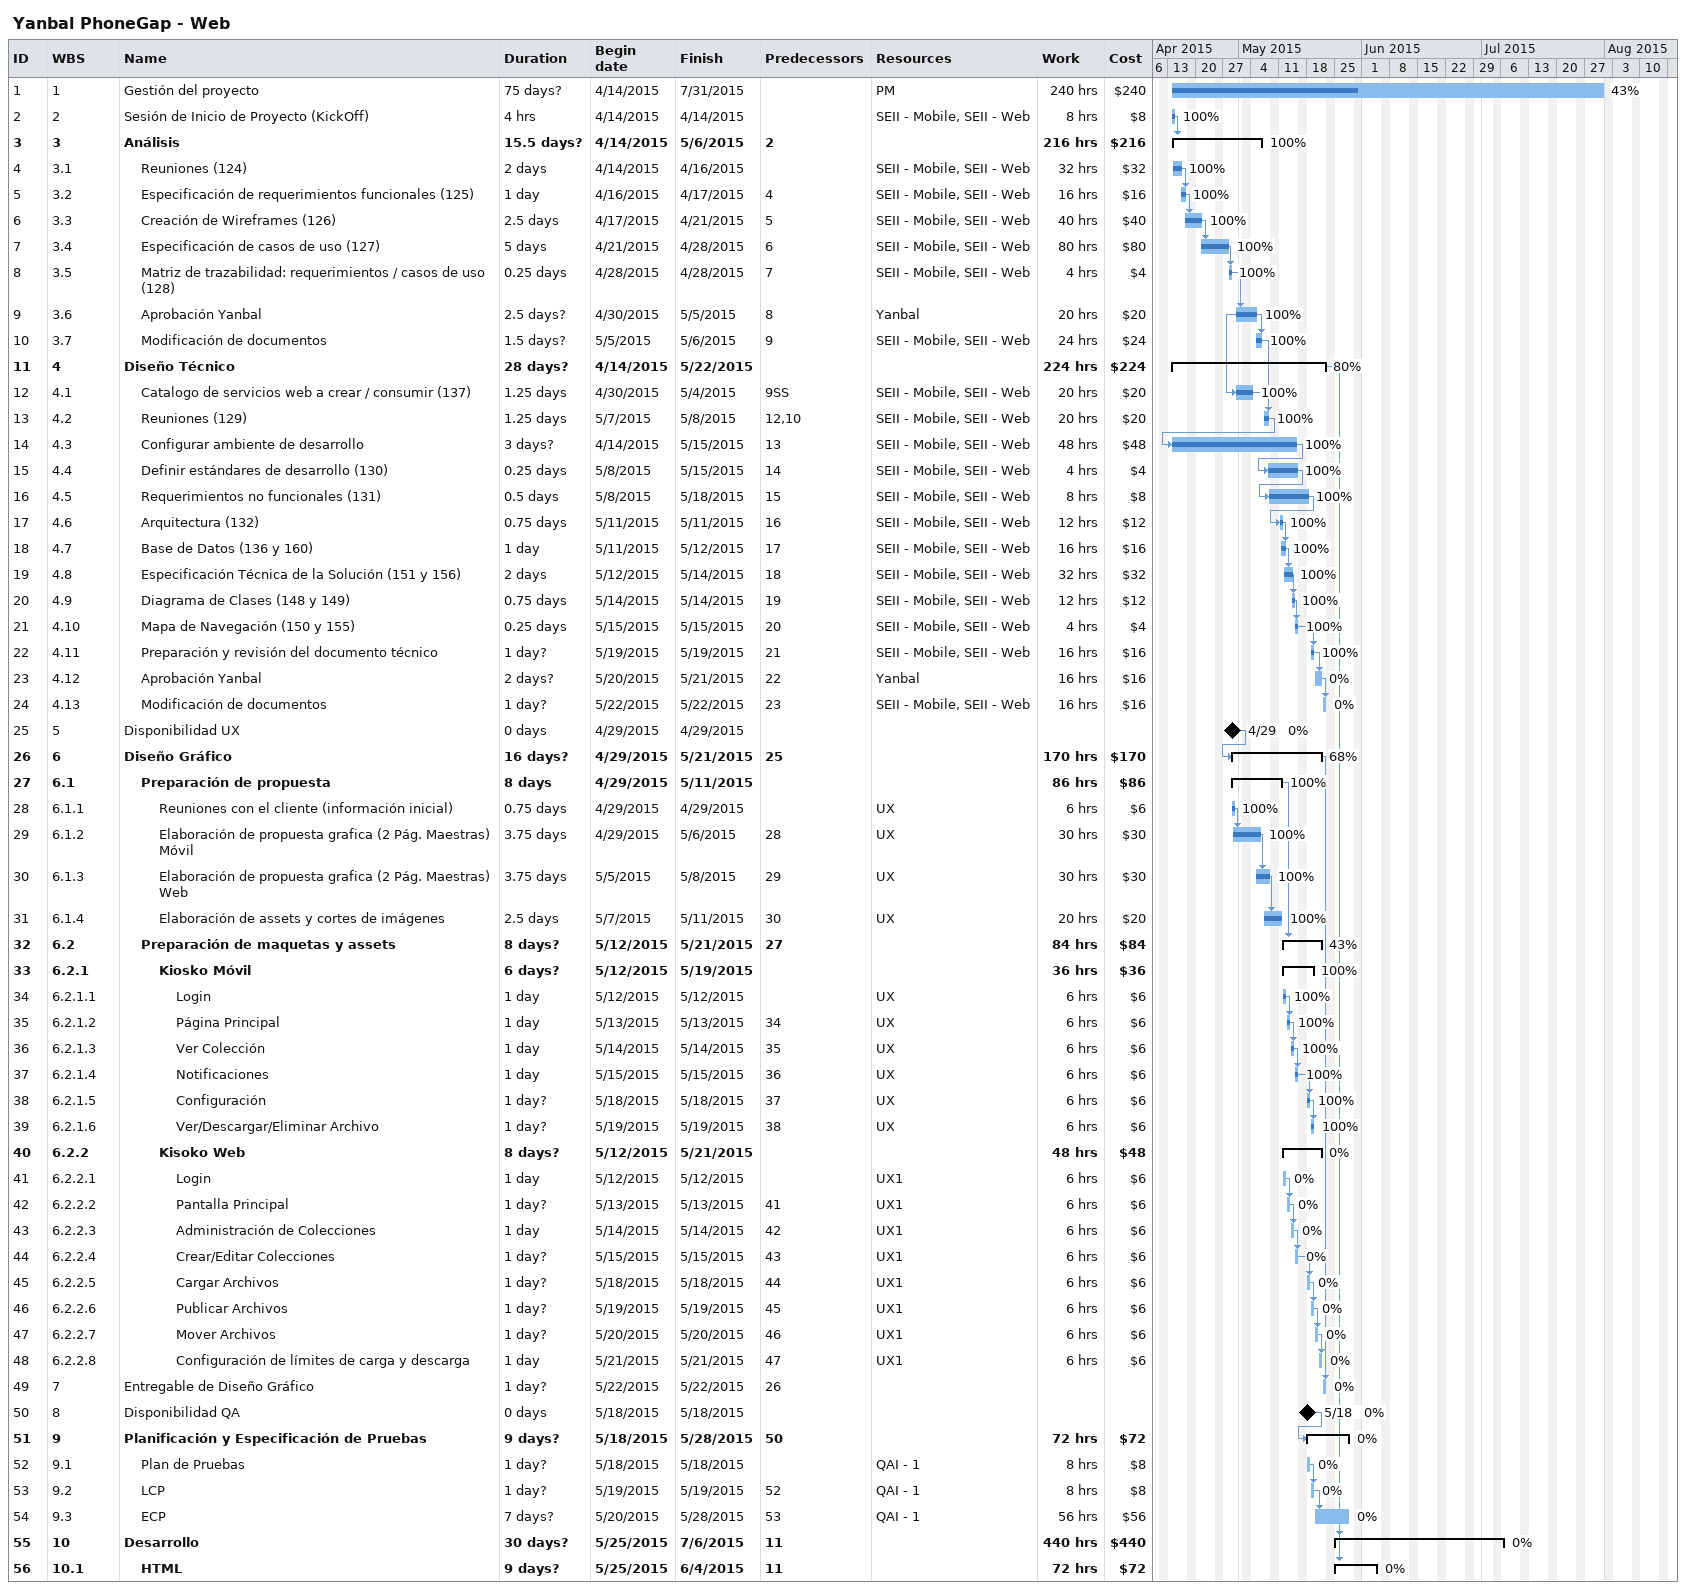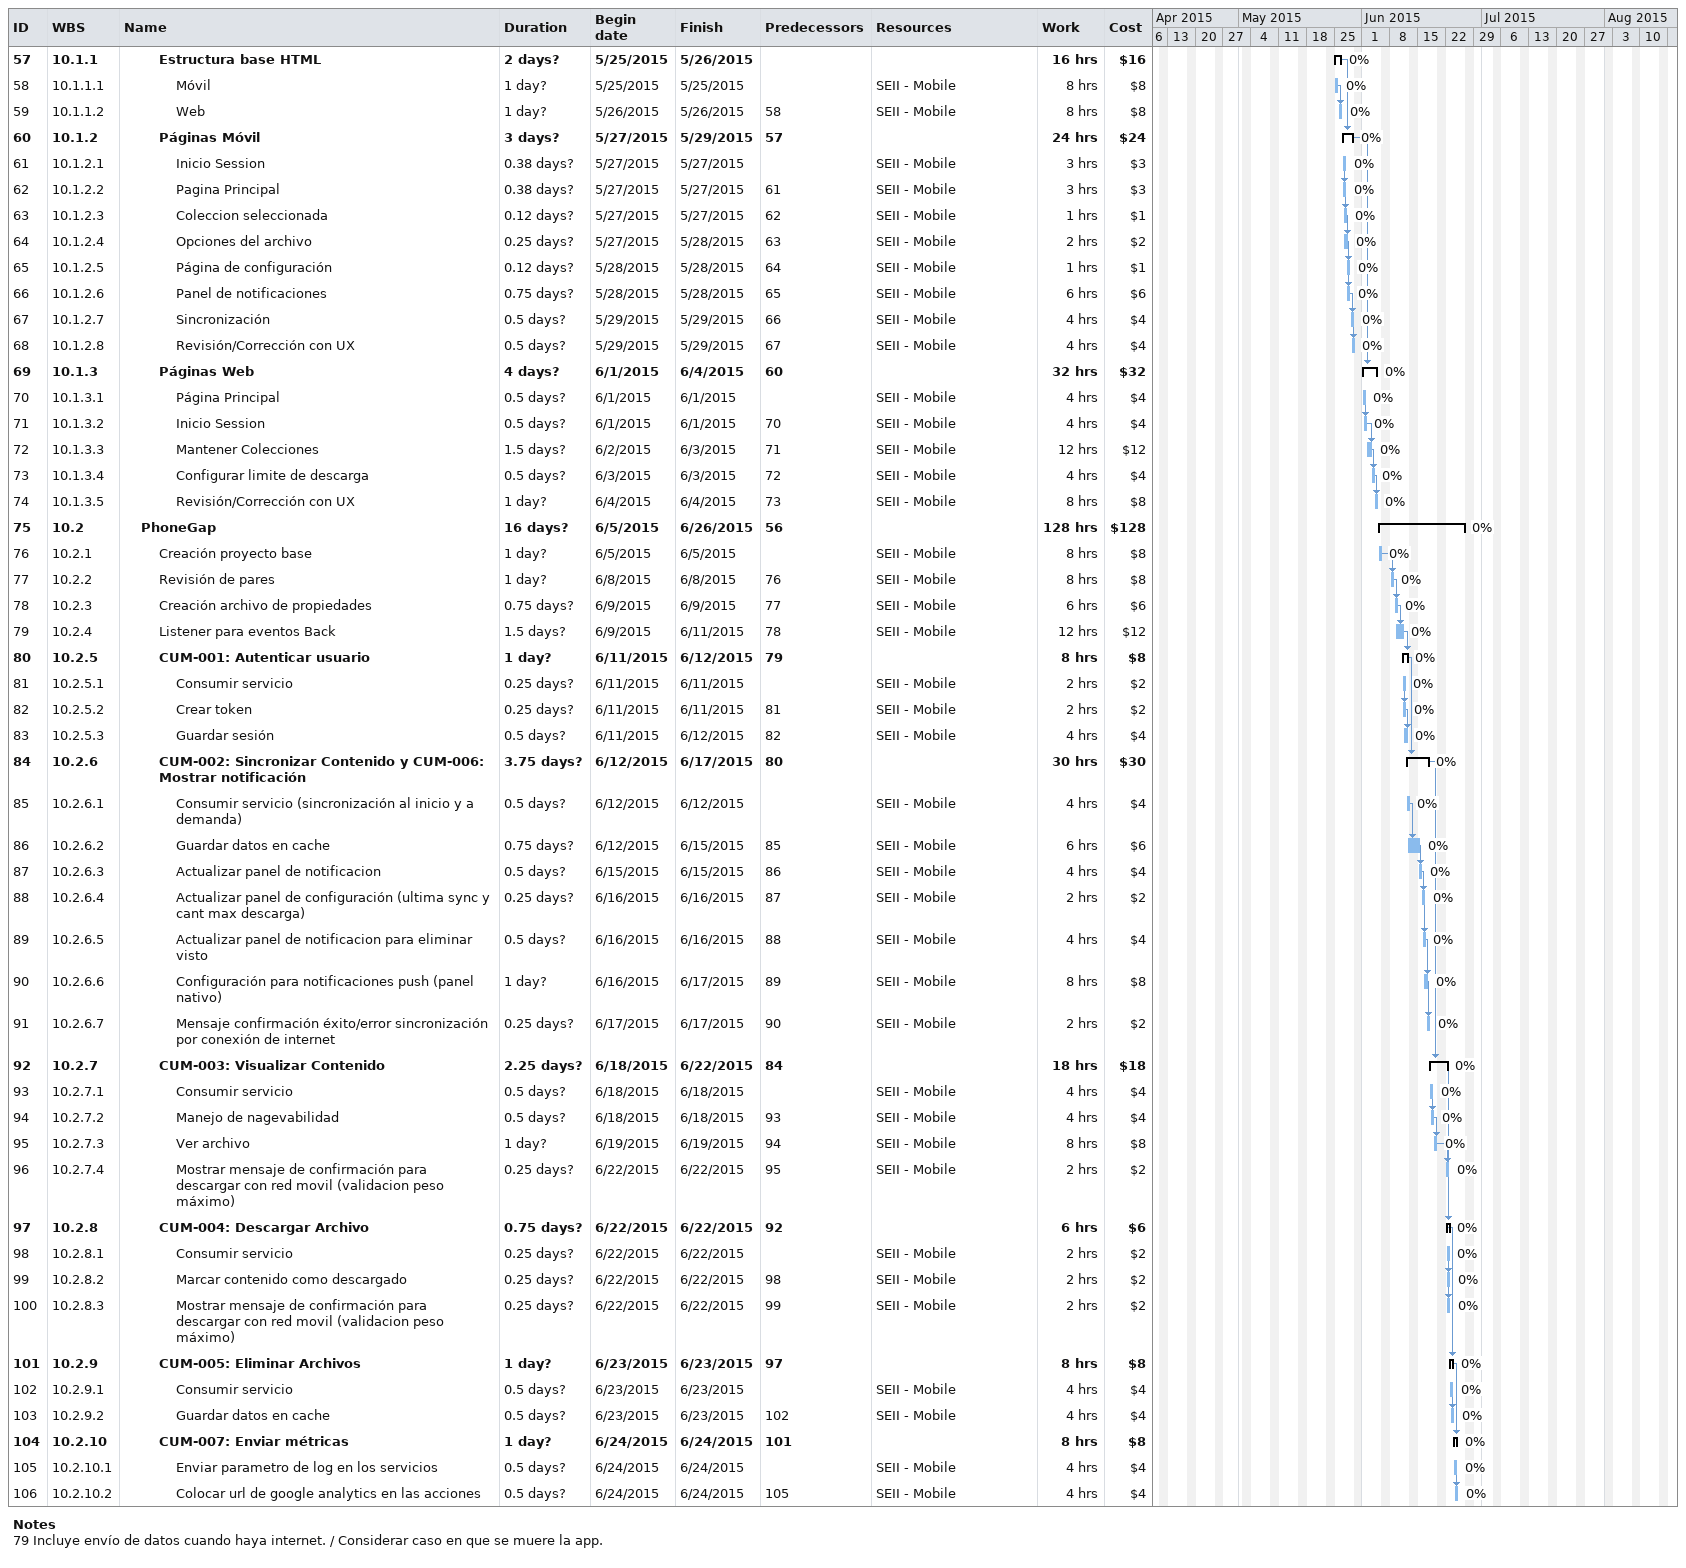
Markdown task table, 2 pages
Yanbal PhoneGap - Web

| ID | WBS | Task | Duration | Start | Finish | Predecessors | Resources | % complete | Work (h) | Cost ($) |
|---|---|---|---|---|---|---|---|---|---|---|
| 1 | 1 | Gestión del proyecto | 75d? | 2015-04-14 | 2015-07-31 |  | PM | 43 | 240 | 240 |
| 2 | 2 | Sesión de Inicio de Proyecto (KickOff) | 4h | 2015-04-14 | 2015-04-14 |  | SEII - Mobile, SEII - Web | 100 | 8 | 8 |
| 3 | 3 | **Análisis** | 15.5d? | 2015-04-14 | 2015-05-06 | 2 |  | 100 | 216 | 216 |
| 4 | 3.1 | Reuniones (124) | 2d | 2015-04-14 | 2015-04-16 |  | SEII - Mobile, SEII - Web | 100 | 32 | 32 |
| 5 | 3.2 | Especificación de requerimientos funcionales (125) | 1d | 2015-04-16 | 2015-04-17 | 4 | SEII - Mobile, SEII - Web | 100 | 16 | 16 |
| 6 | 3.3 | Creación de Wireframes (126) | 2.5d | 2015-04-17 | 2015-04-21 | 5 | SEII - Mobile, SEII - Web | 100 | 40 | 40 |
| 7 | 3.4 | Especificación de casos de uso (127) | 5d | 2015-04-21 | 2015-04-28 | 6 | SEII - Mobile, SEII - Web | 100 | 80 | 80 |
| 8 | 3.5 | Matriz de trazabilidad: requerimientos / casos de uso (128) | 0.25d | 2015-04-28 | 2015-04-28 | 7 | SEII - Mobile, SEII - Web | 100 | 4 | 4 |
| 9 | 3.6 | Aprobación Yanbal | 2.5d? | 2015-04-30 | 2015-05-05 | 8 | Yanbal | 100 | 20 | 20 |
| 10 | 3.7 | Modificación de documentos | 1.5d? | 2015-05-05 | 2015-05-06 | 9 | SEII - Mobile, SEII - Web | 100 | 24 | 24 |
| 11 | 4 | **Diseño Técnico** | 28d? | 2015-04-14 | 2015-05-22 |  |  | 80 | 224 | 224 |
| 12 | 4.1 | Catalogo de servicios web a crear / consumir (137) | 1.25d | 2015-04-30 | 2015-05-04 | 9SS | SEII - Mobile, SEII - Web | 100 | 20 | 20 |
| 13 | 4.2 | Reuniones (129) | 1.25d | 2015-05-07 | 2015-05-08 | 12, 10 | SEII - Mobile, SEII - Web | 100 | 20 | 20 |
| 14 | 4.3 | Configurar ambiente de desarrollo | 3d? | 2015-04-14 | 2015-05-15 | 13 | SEII - Mobile, SEII - Web | 100 | 48 | 48 |
| 15 | 4.4 | Definir estándares de desarrollo (130) | 0.25d | 2015-05-08 | 2015-05-15 | 14 | SEII - Mobile, SEII - Web | 100 | 4 | 4 |
| 16 | 4.5 | Requerimientos no funcionales (131) | 0.5d | 2015-05-08 | 2015-05-18 | 15 | SEII - Mobile, SEII - Web | 100 | 8 | 8 |
| 17 | 4.6 | Arquitectura (132) | 0.75d | 2015-05-11 | 2015-05-11 | 16 | SEII - Mobile, SEII - Web | 100 | 12 | 12 |
| 18 | 4.7 | Base de Datos (136 y 160) | 1d | 2015-05-11 | 2015-05-12 | 17 | SEII - Mobile, SEII - Web | 100 | 16 | 16 |
| 19 | 4.8 | Especificación Técnica de la Solución (151 y 156) | 2d | 2015-05-12 | 2015-05-14 | 18 | SEII - Mobile, SEII - Web | 100 | 32 | 32 |
| 20 | 4.9 | Diagrama de Clases (148 y 149) | 0.75d | 2015-05-14 | 2015-05-14 | 19 | SEII - Mobile, SEII - Web | 100 | 12 | 12 |
| 21 | 4.10 | Mapa de Navegación (150 y 155) | 0.25d | 2015-05-15 | 2015-05-15 | 20 | SEII - Mobile, SEII - Web | 100 | 4 | 4 |
| 22 | 4.11 | Preparación y revisión del documento técnico | 1d? | 2015-05-19 | 2015-05-19 | 21 | SEII - Mobile, SEII - Web | 100 | 16 | 16 |
| 23 | 4.12 | Aprobación Yanbal | 2d? | 2015-05-20 | 2015-05-21 | 22 | Yanbal | 0 | 16 | 16 |
| 24 | 4.13 | Modificación de documentos | 1d? | 2015-05-22 | 2015-05-22 | 23 | SEII - Mobile, SEII - Web | 0 | 16 | 16 |
| 25 | 5 | Disponibilidad UX | 0d | 2015-04-29 | 2015-04-29 |  |  | 0 |  |  |
| 26 | 6 | **Diseño Gráfico** | 16d? | 2015-04-29 | 2015-05-21 | 25 |  | 68 | 170 | 170 |
| 27 | 6.1 | **Preparación de propuesta** | 8d | 2015-04-29 | 2015-05-11 |  |  | 100 | 86 | 86 |
| 28 | 6.1.1 | Reuniones con el cliente (información inicial) | 0.75d | 2015-04-29 | 2015-04-29 |  | UX | 100 | 6 | 6 |
| 29 | 6.1.2 | Elaboración de propuesta grafica (2 Pág. Maestras) Móvil | 3.75d | 2015-04-29 | 2015-05-06 | 28 | UX | 100 | 30 | 30 |
| 30 | 6.1.3 | Elaboración de propuesta grafica (2 Pág. Maestras) Web | 3.75d | 2015-05-05 | 2015-05-08 | 29 | UX | 100 | 30 | 30 |
| 31 | 6.1.4 | Elaboración de assets y cortes de imágenes | 2.5d | 2015-05-07 | 2015-05-11 | 30 | UX | 100 | 20 | 20 |
| 32 | 6.2 | **Preparación de maquetas y assets** | 8d? | 2015-05-12 | 2015-05-21 | 27 |  | 43 | 84 | 84 |
| 33 | 6.2.1 | **Kiosko Móvil** | 6d? | 2015-05-12 | 2015-05-19 |  |  | 100 | 36 | 36 |
| 34 | 6.2.1.1 | Login | 1d | 2015-05-12 | 2015-05-12 |  | UX | 100 | 6 | 6 |
| 35 | 6.2.1.2 | Página Principal | 1d | 2015-05-13 | 2015-05-13 | 34 | UX | 100 | 6 | 6 |
| 36 | 6.2.1.3 | Ver Colección | 1d | 2015-05-14 | 2015-05-14 | 35 | UX | 100 | 6 | 6 |
| 37 | 6.2.1.4 | Notificaciones | 1d | 2015-05-15 | 2015-05-15 | 36 | UX | 100 | 6 | 6 |
| 38 | 6.2.1.5 | Configuración | 1d? | 2015-05-18 | 2015-05-18 | 37 | UX | 100 | 6 | 6 |
| 39 | 6.2.1.6 | Ver/Descargar/Eliminar Archivo | 1d? | 2015-05-19 | 2015-05-19 | 38 | UX | 100 | 6 | 6 |
| 40 | 6.2.2 | **Kisoko Web** | 8d? | 2015-05-12 | 2015-05-21 |  |  | 0 | 48 | 48 |
| 41 | 6.2.2.1 | Login | 1d | 2015-05-12 | 2015-05-12 |  | UX1 | 0 | 6 | 6 |
| 42 | 6.2.2.2 | Pantalla Principal | 1d? | 2015-05-13 | 2015-05-13 | 41 | UX1 | 0 | 6 | 6 |
| 43 | 6.2.2.3 | Administración de Colecciones | 1d | 2015-05-14 | 2015-05-14 | 42 | UX1 | 0 | 6 | 6 |
| 44 | 6.2.2.4 | Crear/Editar Colecciones | 1d? | 2015-05-15 | 2015-05-15 | 43 | UX1 | 0 | 6 | 6 |
| 45 | 6.2.2.5 | Cargar Archivos | 1d? | 2015-05-18 | 2015-05-18 | 44 | UX1 | 0 | 6 | 6 |
| 46 | 6.2.2.6 | Publicar Archivos | 1d? | 2015-05-19 | 2015-05-19 | 45 | UX1 | 0 | 6 | 6 |
| 47 | 6.2.2.7 | Mover Archivos | 1d? | 2015-05-20 | 2015-05-20 | 46 | UX1 | 0 | 6 | 6 |
| 48 | 6.2.2.8 | Configuración de límites de carga y descarga | 1d | 2015-05-21 | 2015-05-21 | 47 | UX1 | 0 | 6 | 6 |
| 49 | 7 | Entregable de Diseño Gráfico | 1d? | 2015-05-22 | 2015-05-22 | 26 |  | 0 |  |  |
| 50 | 8 | Disponibilidad QA | 0d | 2015-05-18 | 2015-05-18 |  |  | 0 |  |  |
| 51 | 9 | **Planificación y Especificación de Pruebas** | 9d? | 2015-05-18 | 2015-05-28 | 50 |  | 0 | 72 | 72 |
| 52 | 9.1 | Plan de Pruebas | 1d? | 2015-05-18 | 2015-05-18 |  | QAI - 1 | 0 | 8 | 8 |
| 53 | 9.2 | LCP | 1d? | 2015-05-19 | 2015-05-19 | 52 | QAI - 1 | 0 | 8 | 8 |
| 54 | 9.3 | ECP | 7d? | 2015-05-20 | 2015-05-28 | 53 | QAI - 1 | 0 | 56 | 56 |
| 55 | 10 | **Desarrollo** | 30d? | 2015-05-25 | 2015-07-06 | 11 |  | 0 | 440 | 440 |
| 56 | 10.1 | **HTML** | 9d? | 2015-05-25 | 2015-06-04 | 11 |  | 0 | 72 | 72 |
| 57 | 10.1.1 | **Estructura base HTML** | 2d? | 2015-05-25 | 2015-05-26 |  |  | 0 | 16 | 16 |
| 58 | 10.1.1.1 | Móvil | 1d? | 2015-05-25 | 2015-05-25 |  | SEII - Mobile | 0 | 8 | 8 |
| 59 | 10.1.1.2 | Web | 1d? | 2015-05-26 | 2015-05-26 | 58 | SEII - Mobile | 0 | 8 | 8 |
| 60 | 10.1.2 | **Páginas Móvil** | 3d? | 2015-05-27 | 2015-05-29 | 57 |  | 0 | 24 | 24 |
| 61 | 10.1.2.1 | Inicio Session | 0.38d? | 2015-05-27 | 2015-05-27 |  | SEII - Mobile | 0 | 3 | 3 |
| 62 | 10.1.2.2 | Pagina Principal | 0.38d? | 2015-05-27 | 2015-05-27 | 61 | SEII - Mobile | 0 | 3 | 3 |
| 63 | 10.1.2.3 | Coleccion seleccionada | 0.12d? | 2015-05-27 | 2015-05-27 | 62 | SEII - Mobile | 0 | 1 | 1 |
| 64 | 10.1.2.4 | Opciones del archivo | 0.25d? | 2015-05-27 | 2015-05-28 | 63 | SEII - Mobile | 0 | 2 | 2 |
| 65 | 10.1.2.5 | Página de configuración | 0.12d? | 2015-05-28 | 2015-05-28 | 64 | SEII - Mobile | 0 | 1 | 1 |
| 66 | 10.1.2.6 | Panel de notificaciones | 0.75d? | 2015-05-28 | 2015-05-28 | 65 | SEII - Mobile | 0 | 6 | 6 |
| 67 | 10.1.2.7 | Sincronización | 0.5d? | 2015-05-29 | 2015-05-29 | 66 | SEII - Mobile | 0 | 4 | 4 |
| 68 | 10.1.2.8 | Revisión/Corrección con UX | 0.5d? | 2015-05-29 | 2015-05-29 | 67 | SEII - Mobile | 0 | 4 | 4 |
| 69 | 10.1.3 | **Páginas Web** | 4d? | 2015-06-01 | 2015-06-04 | 60 |  | 0 | 32 | 32 |
| 70 | 10.1.3.1 | Página Principal | 0.5d? | 2015-06-01 | 2015-06-01 |  | SEII - Mobile | 0 | 4 | 4 |
| 71 | 10.1.3.2 | Inicio Session | 0.5d? | 2015-06-01 | 2015-06-01 | 70 | SEII - Mobile | 0 | 4 | 4 |
| 72 | 10.1.3.3 | Mantener Colecciones | 1.5d? | 2015-06-02 | 2015-06-03 | 71 | SEII - Mobile | 0 | 12 | 12 |
| 73 | 10.1.3.4 | Configurar limite de descarga | 0.5d? | 2015-06-03 | 2015-06-03 | 72 | SEII - Mobile | 0 | 4 | 4 |
| 74 | 10.1.3.5 | Revisión/Corrección con UX | 1d? | 2015-06-04 | 2015-06-04 | 73 | SEII - Mobile | 0 | 8 | 8 |
| 75 | 10.2 | **PhoneGap** | 16d? | 2015-06-05 | 2015-06-26 | 56 |  | 0 | 128 | 128 |
| 76 | 10.2.1 | Creación proyecto base | 1d? | 2015-06-05 | 2015-06-05 |  | SEII - Mobile | 0 | 8 | 8 |
| 77 | 10.2.2 | Revisión de pares | 1d? | 2015-06-08 | 2015-06-08 | 76 | SEII - Mobile | 0 | 8 | 8 |
| 78 | 10.2.3 | Creación archivo de propiedades | 0.75d? | 2015-06-09 | 2015-06-09 | 77 | SEII - Mobile | 0 | 6 | 6 |
| 79 | 10.2.4 | Listener para eventos Back | 1.5d? | 2015-06-09 | 2015-06-11 | 78 | SEII - Mobile | 0 | 12 | 12 |
| 80 | 10.2.5 | **CUM-001: Autenticar usuario** | 1d? | 2015-06-11 | 2015-06-12 | 79 |  | 0 | 8 | 8 |
| 81 | 10.2.5.1 | Consumir servicio | 0.25d? | 2015-06-11 | 2015-06-11 |  | SEII - Mobile | 0 | 2 | 2 |
| 82 | 10.2.5.2 | Crear token | 0.25d? | 2015-06-11 | 2015-06-11 | 81 | SEII - Mobile | 0 | 2 | 2 |
| 83 | 10.2.5.3 | Guardar sesión | 0.5d? | 2015-06-11 | 2015-06-12 | 82 | SEII - Mobile | 0 | 4 | 4 |
| 84 | 10.2.6 | **CUM-002: Sincronizar Contenido y CUM-006: Mostrar notificación** | 3.75d? | 2015-06-12 | 2015-06-17 | 80 |  | 0 | 30 | 30 |
| 85 | 10.2.6.1 | Consumir servicio (sincronización al inicio y a demanda) | 0.5d? | 2015-06-12 | 2015-06-12 |  | SEII - Mobile | 0 | 4 | 4 |
| 86 | 10.2.6.2 | Guardar datos en cache | 0.75d? | 2015-06-12 | 2015-06-15 | 85 | SEII - Mobile | 0 | 6 | 6 |
| 87 | 10.2.6.3 | Actualizar panel de notificacion | 0.5d? | 2015-06-15 | 2015-06-15 | 86 | SEII - Mobile | 0 | 4 | 4 |
| 88 | 10.2.6.4 | Actualizar panel de configuración (ultima sync y cant max descarga) | 0.25d? | 2015-06-16 | 2015-06-16 | 87 | SEII - Mobile | 0 | 2 | 2 |
| 89 | 10.2.6.5 | Actualizar panel de notificacion para eliminar visto | 0.5d? | 2015-06-16 | 2015-06-16 | 88 | SEII - Mobile | 0 | 4 | 4 |
| 90 | 10.2.6.6 | Configuración para notificaciones push (panel nativo) | 1d? | 2015-06-16 | 2015-06-17 | 89 | SEII - Mobile | 0 | 8 | 8 |
| 91 | 10.2.6.7 | Mensaje confirmación éxito/error sincronización por conexión de internet | 0.25d? | 2015-06-17 | 2015-06-17 | 90 | SEII - Mobile | 0 | 2 | 2 |
| 92 | 10.2.7 | **CUM-003: Visualizar Contenido** | 2.25d? | 2015-06-18 | 2015-06-22 | 84 |  | 0 | 18 | 18 |
| 93 | 10.2.7.1 | Consumir servicio | 0.5d? | 2015-06-18 | 2015-06-18 |  | SEII - Mobile | 0 | 4 | 4 |
| 94 | 10.2.7.2 | Manejo de nagevabilidad | 0.5d? | 2015-06-18 | 2015-06-18 | 93 | SEII - Mobile | 0 | 4 | 4 |
| 95 | 10.2.7.3 | Ver archivo | 1d? | 2015-06-19 | 2015-06-19 | 94 | SEII - Mobile | 0 | 8 | 8 |
| 96 | 10.2.7.4 | Mostrar mensaje de confirmación para descargar con red movil (validacion peso máximo) | 0.25d? | 2015-06-22 | 2015-06-22 | 95 | SEII - Mobile | 0 | 2 | 2 |
| 97 | 10.2.8 | **CUM-004: Descargar Archivo** | 0.75d? | 2015-06-22 | 2015-06-22 | 92 |  | 0 | 6 | 6 |
| 98 | 10.2.8.1 | Consumir servicio | 0.25d? | 2015-06-22 | 2015-06-22 |  | SEII - Mobile | 0 | 2 | 2 |
| 99 | 10.2.8.2 | Marcar contenido como descargado | 0.25d? | 2015-06-22 | 2015-06-22 | 98 | SEII - Mobile | 0 | 2 | 2 |
| 100 | 10.2.8.3 | Mostrar mensaje de confirmación para descargar con red movil (validacion peso máximo) | 0.25d? | 2015-06-22 | 2015-06-22 | 99 | SEII - Mobile | 0 | 2 | 2 |
| 101 | 10.2.9 | **CUM-005: Eliminar Archivos** | 1d? | 2015-06-23 | 2015-06-23 | 97 |  | 0 | 8 | 8 |
| 102 | 10.2.9.1 | Consumir servicio | 0.5d? | 2015-06-23 | 2015-06-23 |  | SEII - Mobile | 0 | 4 | 4 |
| 103 | 10.2.9.2 | Guardar datos en cache | 0.5d? | 2015-06-23 | 2015-06-23 | 102 | SEII - Mobile | 0 | 4 | 4 |
| 104 | 10.2.10 | **CUM-007: Enviar métricas** | 1d? | 2015-06-24 | 2015-06-24 | 101 |  | 0 | 8 | 8 |
| 105 | 10.2.10.1 | Enviar parametro de log en los servicios | 0.5d? | 2015-06-24 | 2015-06-24 |  | SEII - Mobile | 0 | 4 | 4 |
| 106 | 10.2.10.2 | Colocar url de google analytics en las acciones | 0.5d? | 2015-06-24 | 2015-06-24 | 105 | SEII - Mobile | 0 | 4 | 4 |

Notes
- 79: Incluye envío de datos cuando haya internet. / Considerar caso en que se muere la app.
